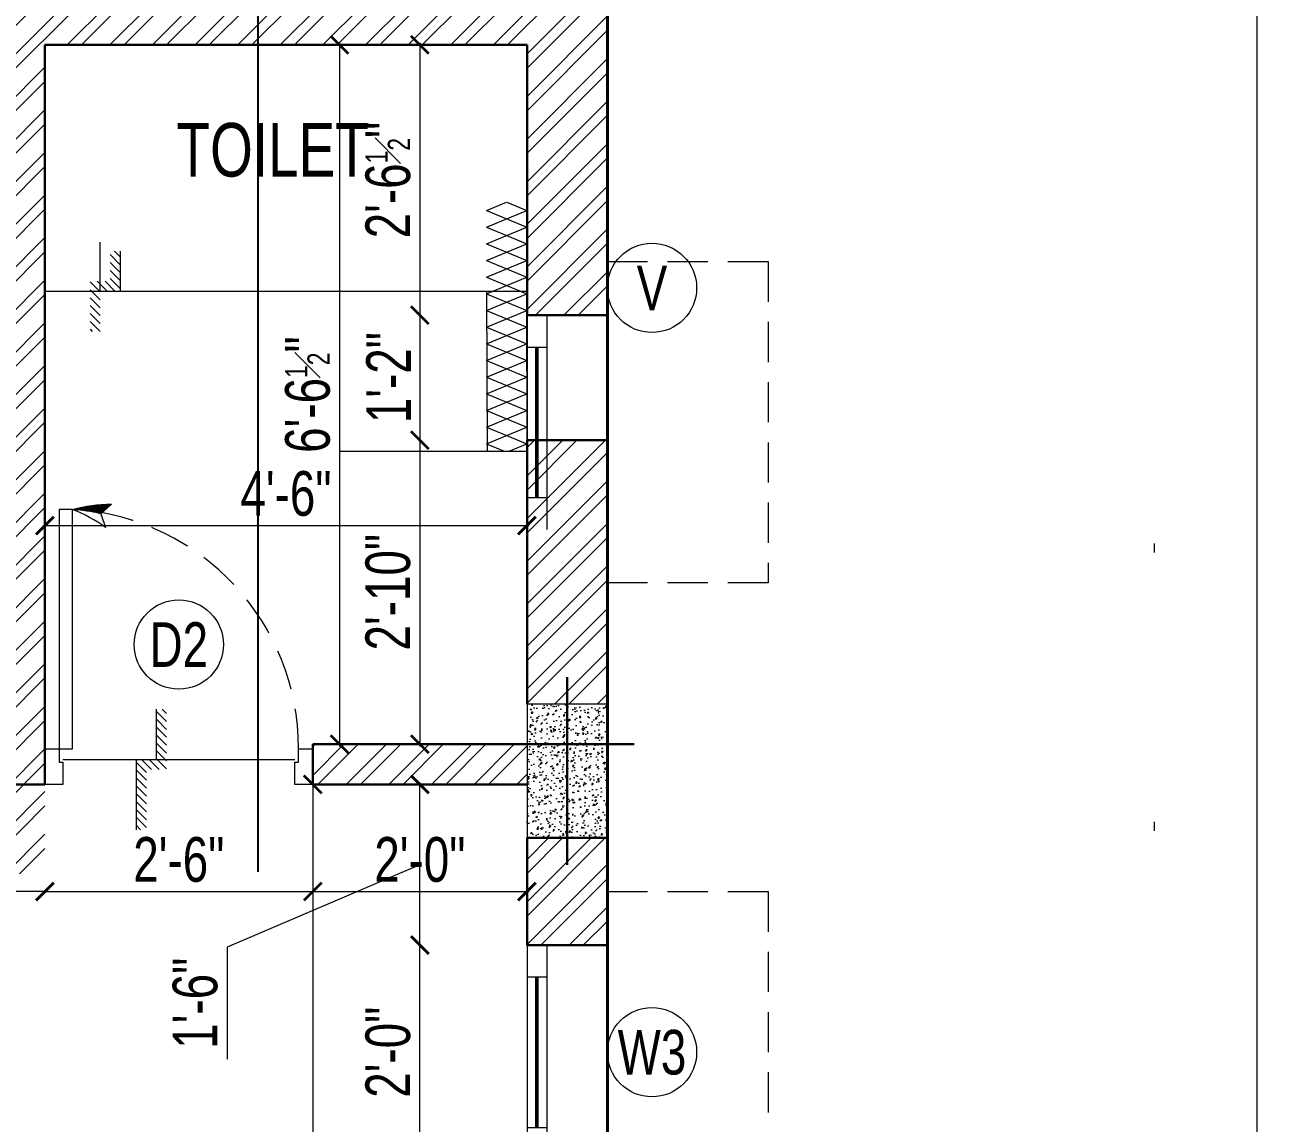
# Model space of a CAD drawing. Header units: inches. Extents: x 3365147 to 3374664, y 1380917 to 1384908.
# Drawn here: x 3365455.9 to 3365595, y 1383170.5 to 1383293.6 of the extents above; entities that cross this region are included whole.
import ezdxf
from ezdxf.enums import TextEntityAlignment as Align

# ---------------------------------------------------------------- set-up
doc = ezdxf.new("R2010")
doc.units = ezdxf.units.IN
doc.header["$LTSCALE"] = 18
doc.header["$MEASUREMENT"] = 0
doc.header["$PDSIZE"] = -1
for name, pattern in [('CONTINOUS', [0]), ('DASHDOT', [1, 0.5, -0.25, 0, -0.25]), ('HIDDEN', [0.375, 0.25, -0.125])]:
    doc.linetypes.add(name, pattern=pattern)
for name, color, linetype, lineweight in [('BOUNDARY-00_BC', 6, 'Continuous', 40), ('COLUMN-00 _BC', 1, 'Continuous', 20), ('COLUMN-00 CENTER LINE_BC', 5, 'Continuous', 30), ('COLUMN-00 HATCH_BC', 4, 'Continuous', 9), ('DETAIL-SECTION-00_BC', 2, 'DASHDOT', 25), ('DIM-03_BC', 1, 'Continuous', 9), ('DIM-04_BC', 3, 'Continuous', 9), ('DOOR-00 DROP LINE_BC', 3, 'Continuous', 13), ('DOOR-00 SHUTTER_BC', 40, 'Continuous', 9), ('DOOR-00_BC', 30, 'Continuous', 18), ('DOORS_THIN-BC', 252, 'Continuous', 5), ('JOINERY TEXT BORDER_BC', 60, 'Continuous', 9), ('JOINERY TEXT_BC', 220, 'Continuous', 15), ('KITCHEN-PLATFORM_BC', 1, 'Continuous', 20), ('LEVEL-DROP HATCH_BC', 4, 'Continuous', 9), ('LEVEL-DROP LINE_BC', 2, 'Continuous', 18), ('PLUMBING-DROP LINE_BC', 9, 'Continuous', 9), ('PLUMBING-LEDGE WALL HATCH_BC', 165, 'Continuous', 5), ('PLUMBING-LEDGE WALL-00_BC', 164, 'Continuous', 20), ('PLUMBING-LEVEL HATCH_BC', 9, 'Continuous', 5), ('PLUMBING-LEVEL LINE-00_BC', 1, 'Continuous', 15), ('SET BACK-DIM_BC', 2, 'Continuous', 9), ('STAIR-DIM_BC', 220, 'Continuous', 9), ('SUNSHADE_BC', 1, 'HIDDEN', 20), ('TEXT-00_ROOM_BC', 232, 'Continuous', 25), ('TEXT-02_ARROW_BC', 4, 'Continuous', 13), ('WALL-00_BC', 7, 'Continuous', 30), ('WALL-9 inch BRICK HATCH_BC', 22, 'Continuous', 0), ('WINDOW-00 SHUTTER_BC', 40, 'Continuous', 9), ('WINDOWS-00_BC', 30, 'Continuous', 18)]:
    doc.layers.add(name, color=color, linetype=linetype, lineweight=lineweight)
doc.styles.add('DIM_BC', font='swisscl.ttf')
doc.styles.add('WD Room text', font='swisscl.ttf')
doc.dimstyles.new('DIM_BC', dxfattribs={"dimtxt": 4, "dimasz": 2, "dimexe": 4.5, "dimexo": 0, "dimgap": 1, "dimtad": 1, "dimdec": 4, "dimzin": 3, "dimdsep": 46, "dimlunit": 4, "dimtxsty": 'DIM_BC', "dimblk": 'ARCHTICK', "dimcen": 0.0625, "dimdle": 0.25, "dimse1": 1, "dimse2": 1, "dimclrd": 7, "dimclre": 4, "dimclrt": 256, "dimadec": 0, "dimazin": 0, "dimtfac": 0.5, "dimtdec": 4, "dimtix": 1, "dimtofl": 0, "dimtmove": 2, "dimatfit": 2, "dimfxl": 0, "dimfrac": 1, "dimtolj": 1, "dimtzin": 1, "dimlwd": -1, "dimarcsym": 0})
pattern_1 = [(45, (-5330.466356968507, 23), (-2.386485386504598, 2.386485386504598), []), (45, (-5328.875366713507, 23), (-2.386485386504598, 2.386485386504598), [])]

# ---------------------------------------------------------------- blocks, each defined once
blk = doc.blocks.new('ARROW_C')
at = {"layer": 'DOORS_THIN-BC'}
h = blk.add_hatch(dxfattribs=at)
h.set_pattern_fill('ANSI31', color=256, scale=1.439999999999995, angle=82.34337836753481, style=0)
h.set_pattern_definition([(127.3433783675347, (-488.6261728187226, 65.37046368602438), (-0.1431026031467135, -0.1091862856435467), [])])
edge = h.paths.add_edge_path()
edge.add_arc((5.804878283427684, -19.94409062200435), 20.77169619034866, 91.08324206293743, 106.2280361201848)
edge.add_arc((-1.466444343494003, -25.91922004105702), 25.9606707646258, 77.92495574760318, 86.7618009874663, ccw=False)
edge.add_line((3.964337424034851, -0.5329435133191823), (5.412189069791565, 0.8238933390265969))
blk.add_lwpolyline([(-9.095e-13, 4.26e-14, -0.0661779865403536), (5.412189069791565, 0.823893339026597), (3.964337424034851, -0.5329435133191823), (4.649810086945194, -2.463927325565364, 0.0635909475538442), (-9.095e-13, 4.26e-14)], format="xyb")
blk.add_arc((-1.46697212334652, -25.92314596823115), 25.96462023794869, 77.92562916814516, 86.76112756691943)
blk = doc.blocks.new('*U87')
for points in [[(2.000894688331753, -6.912160000000001e-10), (0, -6.912160000000001e-10), (0, 3.999999999308784), (1.600715750653761, 3.999999999308784), (3.100715750653761, 3.999999999308784), (3.100715750653764, 30.79856849821318), (1.600715750653764, 30.79856849821318), (1.600715750653761, 3.999999999308784), (1.600715750653761, 2.499999999308784), (2.000894688302649, 2.499999999308784)], [(28.3992842495727, 2.499999999308784), (28.3992842495727, 3.999999999308784), (30.00000000022646, 3.999999999308784), (30.00000000022646, -6.912160000000001e-10), (27.99910531189471, -6.912160000000001e-10), (27.99910531189471, 2.499999999308784)]]:
    blk.add_lwpolyline(points, close=True)
at = {"layer": 'DOOR-00 DROP LINE_BC', "ltscale": 0.01}
blk.add_line((2.000894688331757, 2.799463186296633), (27.99910531189472, 2.799463186296633), dxfattribs=at)
at = {"layer": 'DOOR-00 SHUTTER_BC', "linetype": 'HIDDEN'}
blk.add_arc((1.589360844935737, 4.05915830824055), 26.80998867336605, 359.8735723383919, 85.84165232859309, dxfattribs=at)
at = {"layer": 'DOOR-00 SHUTTER_BC', "lineweight": 13, "ltscale": 0.01, "xscale": 0.8000000000007759, "yscale": 0.8000000000007759, "zscale": 0.8000000000007759, "rotation": 359.0774398910439}
blk.add_blockref('ARROW_C', (3.100715750653764, 30.79856849822045), dxfattribs=at)
blk = doc.blocks.new('*U1275')
for p, q in [((2.328306e-10, 8.879062309206347), (24.00000000023283, 8.879062308507855)), ((1.455192e-10, 2.087628567016508), (24.00000000014552, 2.087628566288913)), ((3.573943928349763, -0.1209376908882405), (3.573943928495281, 2.087628566900093)), ((20.42605607182486, -0.1209376914121094), (20.42605607185397, 2.08762856643443)), ((5.82077e-11, -0.120937690800929), (24.00000000005821, -0.1209376914994209))]:
    blk.add_line(p, q)
at = {"layer": 'SUNSHADE_BC'}
blk.add_lwpolyline([(-5.999999999970896, 8.879062309206347), (-5.999999999970896, 26.87906230994122), (30.00000000043656, 26.87906230993394), (30.00000000043656, 8.879062309206347)], dxfattribs=at)
at = {"layer": 'WINDOW-00 SHUTTER_BC', "const_width": 0.3999999999999111}
blk.add_lwpolyline([(20.42605607185397, 0.9833454375111614), (3.573943928262451, 0.9833454378604074)], dxfattribs=at)
blk = doc.blocks.new('*U281')
for p, q in [((2.328306e-10, 8.879062309206347), (24.0000000002258, 8.879062308507855)), ((1.455192e-10, 2.087628567016508), (24.00000000013849, 2.087628566288913)), ((3.573943928349763, -0.1209376908882405), (3.573943928495281, 2.087628566900093)), ((20.42605607181783, -0.1209376914121094), (20.42605607184694, 2.08762856643443)), ((5.82077e-11, -0.120937690800929), (24.00000000005118, -0.1209376914994209))]:
    blk.add_line(p, q)
at = {"layer": 'SUNSHADE_BC'}
blk.add_lwpolyline([(-5.999999999970896, 8.879062309206347), (-5.999999999970896, 26.87906230994122), (30.00000000042952, 26.87906230993394), (30.00000000042952, 8.879062309206347)], dxfattribs=at)
at = {"layer": 'WINDOW-00 SHUTTER_BC', "const_width": 0.3999999999999111}
blk.add_lwpolyline([(20.42605607184694, 0.9833454375111614), (3.573943928262451, 0.9833454378604074)], dxfattribs=at)
blk = doc.blocks.new('*U477')
at = {"layer": 'COLUMN-00 HATCH_BC'}
h = blk.add_hatch(dxfattribs=at)
h.set_pattern_fill('AR-CONC', color=256, scale=0.25)
h.set_pattern_definition([(49.99999999999999, (-2.582294090840695e-06, 5.996753859275486), (1.793150456501884, -0.1568803374564878), [0.1875, -2.0625]), (355, (-2.582294090840695e-06, 5.996753859275486), (-0.3468783340325, 1.88048033425003), [0.15, -1.65]), (100.45144446, (0.1494266202059092, 5.983680499275486), (1.44627211681778, 1.723599977421574), [0.15935048, -1.75285528]), (46.18420000000002, (-2.582294090840695e-06, 6.496753859275486), (2.668103326678931, -0.4137982019826913), [0.2812499999999999, -3.093749999999999]), (96.63563548999993, (0.2223392802059092, 6.462270591775487), (2.336654864185571, 2.435296501936376), [0.239025855, -2.629284399999999]), (351.1841639899999, (-2.582294090840695e-06, 6.496753859275486), (2.336654862636933, 2.435296500674975), [0.225, -2.4750000025]), (21, (0.2499974177059092, 6.371753859275486), (1.492267630296154, -1.006547226663347), [0.1875, -2.0625]), (326.0000000000001, (0.2499974177059092, 6.371753859275486), (0.6082883298039543, 1.812875112617133), [0.15, -1.65]), (71.45144474, (0.3743530527059091, 6.287874924275486), (2.100555941824928, 0.8063278820158846), [0.159350475, -1.75285528]), (37.50000000000001, (-2.582294090840695e-06, 5.996753859275486), (0.03039963829322667, 0.8322346345782787), [0, -1.63, 0, -1.675, 0, -1.65625]), (7.499999999999999, (-2.582294090840695e-06, 5.996753859275486), (0.6576738436053715, 0.9860292797059006), [0, -0.955, 0, -1.5925, 0, -0.63125]), (327.5, (-0.5575025822940909, 5.996753859275486), (1.334556090431023, -0.0563871793359495), [0, -0.625, 0, -1.95, 0, -2.5875]), (317.5, (-0.8075025822940909, 5.996753859275486), (1.457965423355966, 0.2502624558307941), [0, -0.8125, 0, -1.295, 0, -1.8375])])
h.paths.add_polyline_path([(-4.500002582668346, -4.50162307042774), (4.499997417331654, -4.501623070467758), (4.500000000374255, 10.49837692970323), (-4.499999999625745, 10.49837692974324)])
blk.add_lwpolyline([(-4.500002582668346, -4.50162307042774), (4.499997417331654, -4.501623070467758), (4.500000000374255, 10.49837692970323), (-4.499999999625745, 10.49837692974324)], close=True)
at = {"layer": 'COLUMN-00 CENTER LINE_BC'}
for p, q in [((-2.582668346176685e-06, -7.501623070409551), (3.742553359895269e-10, 13.49837692976143)), ((-7.5, -1.818989403545856e-11), (7.5, -5.820766091346741e-11))]:
    blk.add_line(p, q, dxfattribs=at)
blk = doc.blocks.new('ARCHTICK')
at = {"color": 0, "const_width": 0.15}
blk.add_lwpolyline([(-0.5, -0.5), (0.5, 0.5)], dxfattribs=at)
blk = doc.blocks.new('*D1940')
at = {"layer": 'Defpoints', "color": 0, "transparency": 16777216}
for p in [(3365500.101914095, 1383190.469473197), (3365512.101916644, 1383190.469473197), (3365512.101916643, 1383166.469473197)]:
    blk.add_point(p, dxfattribs=at)
at = {"layer": 'DIM-04_BC', "color": 7, "linetype": 'Continuous', "transparency": 16777216}
blk.add_line((3365500.101914095, 1383166.219473197), (3365500.101914095, 1383190.719473197), dxfattribs=at)
at = {"layer": 'DIM-04_BC', "color": 7, "transparency": 16777216, "xscale": 2, "yscale": 2, "zscale": 2}
for p, rotation in [((3365500.101914095, 1383190.469473197), 90), ((3365500.101914095, 1383166.469473197), 270)]:
    blk.add_blockref('ARCHTICK', p, dxfattribs=dict(at, rotation=rotation))
at = {"layer": 'DIM-04_BC', "transparency": 16777216, "insert": (3365496.541298105, 1383178.469473196), "char_height": 5, "attachment_point": 5, "rotation": 90, "style": 'DIM_BC'}
blk.add_mtext('\\A1;2\'-0"', dxfattribs=at)
blk = doc.blocks.new('_ArchTick')
at = {"color": 0, "linetype": 'ByBlock', "const_width": 0.15}
blk.add_lwpolyline([(-0.5, -0.5), (0.5, 0.5)], dxfattribs=at)
blk = doc.blocks.new('*D1960')
at = {"layer": 'Defpoints', "color": 0, "transparency": 16777216}
for p in [(3365500.101914102, 1383208.469473194), (3365512.10191664, 1383208.469473194), (3365512.222854335, 1383190.469473197)]:
    blk.add_point(p, dxfattribs=at)
at = {"layer": 'DIM-04_BC', "color": 7, "linetype": 'Continuous', "transparency": 16777216}
for p, q in [((3365500.101914102, 1383190.219473197), (3365500.101914102, 1383208.719473194)), ((3365500.101914102, 1383199.469473196), (3365478.504837429, 1383190.232722133)), ((3365478.504837429, 1383190.232722133), (3365478.504837429, 1383177.682263417))]:
    blk.add_line(p, q, dxfattribs=at)
at = {"layer": 'DIM-04_BC', "color": 7, "transparency": 16777216, "xscale": 2, "yscale": 2, "zscale": 2}
for p, rotation in [((3365500.101914102, 1383208.469473194), 90), ((3365500.101914102, 1383190.469473197), 270)]:
    blk.add_blockref('ARCHTICK', p, dxfattribs=dict(at, rotation=rotation))
at = {"layer": 'DIM-04_BC', "transparency": 16777216, "insert": (3365474.944221439, 1383183.957492774), "char_height": 5, "attachment_point": 5, "rotation": 90, "style": 'DIM_BC'}
blk.add_mtext('\\A1;1\'-6"', dxfattribs=at)
blk = doc.blocks.new('*D1961')
at = {"layer": 'Defpoints', "color": 0, "transparency": 16777216}
for p in [(3365425.664737525, 1383208.467850126), (3365458.101916642, 1383208.46973463), (3365425.664737525, 1383196.468798861)]:
    blk.add_point(p, dxfattribs=at)
at = {"layer": 'DIM-04_BC', "color": 7, "linetype": 'Continuous', "transparency": 16777216}
blk.add_line((3365458.351916642, 1383196.468798861), (3365425.414737525, 1383196.468798861), dxfattribs=at)
at = {"layer": 'DIM-04_BC', "color": 7, "transparency": 16777216, "xscale": 2, "yscale": 2, "zscale": 2, "rotation": 180}
blk.add_blockref('ARCHTICK', (3365425.664737525, 1383196.468798861), dxfattribs=at)
at = {"layer": 'DIM-04_BC', "color": 7, "transparency": 16777216, "xscale": 2, "yscale": 2, "zscale": 2}
blk.add_blockref('ARCHTICK', (3365458.101916642, 1383196.468798861), dxfattribs=at)
at = {"layer": 'DIM-04_BC', "transparency": 16777216, "insert": (3365441.883327084, 1383200.029414851), "char_height": 5, "attachment_point": 5, "style": 'DIM_BC'}
blk.add_mtext('\\A1;2\'-8{\\H0.5x;\\S1#2;}"', dxfattribs=at)
blk = doc.blocks.new('*D1962')
at = {"layer": 'Defpoints', "color": 0, "transparency": 16777216}
for p in [(3365458.101916642, 1383208.469473194), (3365488.101916642, 1383208.469473194), (3365488.101916642, 1383196.468798861)]:
    blk.add_point(p, dxfattribs=at)
at = {"layer": 'DIM-04_BC', "color": 7, "linetype": 'Continuous', "transparency": 16777216}
blk.add_line((3365457.851916642, 1383196.468798861), (3365488.351916642, 1383196.468798861), dxfattribs=at)
at = {"layer": 'DIM-04_BC', "color": 7, "transparency": 16777216, "xscale": 2, "yscale": 2, "zscale": 2, "rotation": 180}
blk.add_blockref('ARCHTICK', (3365458.101916642, 1383196.468798861), dxfattribs=at)
at = {"layer": 'DIM-04_BC', "color": 7, "transparency": 16777216, "xscale": 2, "yscale": 2, "zscale": 2}
blk.add_blockref('ARCHTICK', (3365488.101916642, 1383196.468798861), dxfattribs=at)
at = {"layer": 'DIM-04_BC', "transparency": 16777216, "insert": (3365473.101916642, 1383200.029414851), "char_height": 5, "attachment_point": 5, "style": 'DIM_BC'}
blk.add_mtext('\\A1;2\'-6"', dxfattribs=at)
blk = doc.blocks.new('*D1908')
at = {"layer": 'Defpoints', "color": 0, "transparency": 16777216}
for p in [(3365453.601916644, 1383255.36968154), (3365447.601916681, 1383023.132185013), (3365466.926069369, 1383023.132185013)]:
    blk.add_point(p, dxfattribs=at)
at = {"layer": 'STAIR-DIM_BC', "color": 7, "linetype": 'Continuous', "transparency": 16777216}
blk.add_line((3365447.601916681, 1383255.61968154), (3365447.601916681, 1383022.882185013), dxfattribs=at)
at = {"layer": 'STAIR-DIM_BC', "color": 7, "transparency": 16777216, "xscale": 2, "yscale": 2, "zscale": 2}
for p, rotation in [((3365447.601916681, 1383255.36968154), 90), ((3365447.601916681, 1383023.132185013), 270)]:
    blk.add_blockref('ARCHTICK', p, dxfattribs=dict(at, rotation=rotation))
at = {"layer": 'STAIR-DIM_BC', "transparency": 16777216, "insert": (3365444.044577231, 1383139.250933275), "char_height": 5, "attachment_point": 5, "rotation": 90, "style": 'DIM_BC'}
blk.add_mtext('\\A1;19\'-4"', dxfattribs=at)
blk = doc.blocks.new('*D1967')
at = {"layer": 'Defpoints', "color": 0, "transparency": 16777216}
for p in [(3365512.101916644, 1383291.30588861), (3365500.101914095, 1383261.036120075), (3365512.101916642, 1383261.036120075)]:
    blk.add_point(p, dxfattribs=at)
at = {"layer": 'DIM-04_BC', "color": 7, "linetype": 'Continuous', "transparency": 16777216}
blk.add_line((3365500.101914095, 1383291.55588861), (3365500.101914095, 1383260.786120075), dxfattribs=at)
at = {"layer": 'DIM-04_BC', "color": 7, "transparency": 16777216, "xscale": 2, "yscale": 2, "zscale": 2}
for p, rotation in [((3365500.101914095, 1383291.30588861), 90), ((3365500.101914095, 1383261.036120075), 270)]:
    blk.add_blockref('ARCHTICK', p, dxfattribs=dict(at, rotation=rotation))
at = {"layer": 'DIM-04_BC', "transparency": 16777216, "insert": (3365496.541298105, 1383276.171004342), "char_height": 5, "attachment_point": 5, "rotation": 90, "style": 'DIM_BC'}
blk.add_mtext('\\A1;2\'-6{\\H0.5x;\\S1#2;}"', dxfattribs=at)
blk = doc.blocks.new('*D1986')
at = {"layer": 'Defpoints', "color": 0, "transparency": 16777216}
for p in [(3365521.101916644, 1383261.036120074), (3365500.101914102, 1383247.036120074), (3365521.101916643, 1383247.036120074)]:
    blk.add_point(p, dxfattribs=at)
at = {"layer": 'DIM-04_BC', "color": 7, "linetype": 'Continuous', "transparency": 16777216}
blk.add_line((3365500.101914102, 1383261.286120074), (3365500.101914102, 1383246.786120074), dxfattribs=at)
at = {"layer": 'DIM-04_BC', "color": 7, "transparency": 16777216, "xscale": 2, "yscale": 2, "zscale": 2}
for p, rotation in [((3365500.101914102, 1383261.036120074), 90), ((3365500.101914102, 1383247.036120074), 270)]:
    blk.add_blockref('ARCHTICK', p, dxfattribs=dict(at, rotation=rotation))
at = {"layer": 'DIM-04_BC', "transparency": 16777216, "insert": (3365496.592084482, 1383254.036120073), "char_height": 5, "attachment_point": 5, "rotation": 90, "style": 'DIM_BC'}
blk.add_mtext('\\A1;1\'-2"', dxfattribs=at)
blk = doc.blocks.new('*D1987')
at = {"layer": 'Defpoints', "color": 0, "transparency": 16777216}
for p in [(3365512.101916642, 1383247.036120075), (3365500.10191411, 1383212.969473194), (3365512.101916644, 1383212.969473194)]:
    blk.add_point(p, dxfattribs=at)
at = {"layer": 'DIM-04_BC', "color": 7, "linetype": 'Continuous', "transparency": 16777216}
blk.add_line((3365500.10191411, 1383247.286120075), (3365500.10191411, 1383212.719473194), dxfattribs=at)
at = {"layer": 'DIM-04_BC', "color": 7, "transparency": 16777216, "xscale": 2, "yscale": 2, "zscale": 2}
for p, rotation in [((3365500.10191411, 1383247.036120075), 90), ((3365500.10191411, 1383212.969473194), 270)]:
    blk.add_blockref('ARCHTICK', p, dxfattribs=dict(at, rotation=rotation))
at = {"layer": 'DIM-04_BC', "transparency": 16777216, "insert": (3365496.54129812, 1383230.002796633), "char_height": 5, "attachment_point": 5, "rotation": 90, "style": 'DIM_BC'}
blk.add_mtext('\\A1;2\'-10"', dxfattribs=at)
blk = doc.blocks.new('*D1988')
at = {"layer": 'Defpoints', "color": 0, "transparency": 16777216}
for p in [(3365512.101916641, 1383237.467543957), (3365458.101916642, 1383229.506016925), (3365512.101916641, 1383225.868757443)]:
    blk.add_point(p, dxfattribs=at)
at = {"layer": 'DIM-03_BC', "color": 7, "linetype": 'Continuous', "transparency": 16777216}
blk.add_line((3365457.851916642, 1383237.467543957), (3365512.351916641, 1383237.467543957), dxfattribs=at)
at = {"layer": 'DIM-03_BC', "color": 7, "transparency": 16777216, "xscale": 2, "yscale": 2, "zscale": 2, "rotation": 180}
blk.add_blockref('ARCHTICK', (3365458.101916642, 1383237.467543957), dxfattribs=at)
at = {"layer": 'DIM-03_BC', "color": 7, "transparency": 16777216, "xscale": 2, "yscale": 2, "zscale": 2}
blk.add_blockref('ARCHTICK', (3365512.101916641, 1383237.467543957), dxfattribs=at)
at = {"layer": 'DIM-03_BC', "transparency": 16777216, "insert": (3365485.101916641, 1383241.028159947), "char_height": 5, "attachment_point": 5, "style": 'DIM_BC'}
blk.add_mtext('\\A1;4\'-6"', dxfattribs=at)
blk = doc.blocks.new('*D1989')
at = {"layer": 'Defpoints', "color": 0, "transparency": 16777216}
for p in [(3365512.101916644, 1383291.30588861), (3365491.101916668, 1383212.969473194), (3365512.101916644, 1383212.969473194)]:
    blk.add_point(p, dxfattribs=at)
at = {"layer": 'DIM-03_BC', "color": 7, "linetype": 'Continuous', "transparency": 16777216}
blk.add_line((3365491.101916668, 1383291.55588861), (3365491.101916668, 1383212.719473194), dxfattribs=at)
at = {"layer": 'DIM-03_BC', "color": 7, "transparency": 16777216, "xscale": 2, "yscale": 2, "zscale": 2}
for p, rotation in [((3365491.101916668, 1383291.30588861), 90), ((3365491.101916668, 1383212.969473194), 270)]:
    blk.add_blockref('ARCHTICK', p, dxfattribs=dict(at, rotation=rotation))
at = {"layer": 'DIM-03_BC', "transparency": 16777216, "insert": (3365487.541300678, 1383252.137680901), "char_height": 5, "attachment_point": 5, "rotation": 90, "style": 'DIM_BC'}
blk.add_mtext('\\A1;6\'-6{\\H0.5x;\\S1#2;}"', dxfattribs=at)
blk = doc.blocks.new('*D1990')
at = {"layer": 'Defpoints', "color": 0, "transparency": 16777216}
for p in [(3365512.10191343, 1383208.469473194), (3365488.101914087, 1383034.305888609), (3365512.101916638, 1383034.305888609)]:
    blk.add_point(p, dxfattribs=at)
at = {"layer": 'DIM-03_BC', "color": 7, "linetype": 'Continuous', "transparency": 16777216}
blk.add_line((3365488.101914087, 1383208.719473194), (3365488.101914087, 1383034.055888609), dxfattribs=at)
at = {"layer": 'DIM-03_BC', "color": 7, "transparency": 16777216, "xscale": 2, "yscale": 2, "zscale": 2}
for p, rotation in [((3365488.101914087, 1383208.469473194), 90), ((3365488.101914087, 1383034.305888609), 270)]:
    blk.add_blockref('ARCHTICK', p, dxfattribs=dict(at, rotation=rotation))
at = {"layer": 'DIM-03_BC', "transparency": 16777216, "insert": (3365484.541298097, 1383121.3876809), "char_height": 5, "attachment_point": 5, "rotation": 90, "style": 'DIM_BC'}
blk.add_mtext('\\A1;14\'-6"', dxfattribs=at)
blk = doc.blocks.new('*U836')
at = {"layer": 'JOINERY TEXT BORDER_BC'}
blk.add_circle((0, 0), 5, dxfattribs=at)
at = {"style": 'WD Room text'}
blk.add_attdef('JOINERY_TEXT', text='', height=6, dxfattribs=at).set_placement((0, 0), align=Align.MIDDLE_CENTER)
blk = doc.blocks.new('*D2032')
at = {"layer": 'Defpoints', "color": 0, "transparency": 16777216}
for p in [(3365488.101916642, 1383208.469473194), (3365512.101916638, 1383208.469473193), (3365512.101916638, 1383196.468798861)]:
    blk.add_point(p, dxfattribs=at)
at = {"layer": 'DIM-04_BC', "color": 7, "linetype": 'Continuous', "transparency": 16777216}
blk.add_line((3365487.851916642, 1383196.468798861), (3365512.351916638, 1383196.468798861), dxfattribs=at)
at = {"layer": 'DIM-04_BC', "color": 7, "transparency": 16777216, "xscale": 2, "yscale": 2, "zscale": 2, "rotation": 180}
blk.add_blockref('ARCHTICK', (3365488.101916642, 1383196.468798861), dxfattribs=at)
at = {"layer": 'DIM-04_BC', "color": 7, "transparency": 16777216, "xscale": 2, "yscale": 2, "zscale": 2}
blk.add_blockref('ARCHTICK', (3365512.101916638, 1383196.468798861), dxfattribs=at)
at = {"layer": 'DIM-04_BC', "transparency": 16777216, "insert": (3365500.10191664, 1383200.029414851), "char_height": 5, "attachment_point": 5, "style": 'DIM_BC'}
blk.add_mtext('\\A1;2\'-0"', dxfattribs=at)
blk = doc.blocks.new('*U838')
at = {"layer": 'JOINERY TEXT BORDER_BC'}
blk.add_circle((0, 0), 5, dxfattribs=at)
at = {"style": 'WD Room text'}
blk.add_attdef('JOINERY_TEXT', text='', height=6, dxfattribs=at).set_placement((0, 0), align=Align.MIDDLE_CENTER)
blk = doc.blocks.new('*D2029')
at = {"layer": 'Defpoints', "color": 0, "ltscale": 0.5, "transparency": 16777216}
for p in [(3365508.170587659, 1383705.871897449), (3365593.901766822, 1383705.871897449), (3365521.101919242, 1383025.305888607)]:
    blk.add_point(p, dxfattribs=at)
at = {"layer": 'SET BACK-DIM_BC', "color": 7, "ltscale": 0.5, "transparency": 16777216}
blk.add_line((3365593.901766822, 1383025.055888607), (3365593.901766822, 1383706.121897449), dxfattribs=at)
at = {"layer": 'SET BACK-DIM_BC', "color": 7, "ltscale": 0.5, "transparency": 16777216, "xscale": 2, "yscale": 2, "zscale": 2}
for p, rotation in [((3365593.901766822, 1383705.871897449), 90), ((3365593.901766822, 1383025.305888607), 270)]:
    blk.add_blockref('ARCHTICK', p, dxfattribs=dict(at, rotation=rotation))
at = {"layer": 'SET BACK-DIM_BC', "ltscale": 0.5, "transparency": 16777216, "insert": (3365590.341150832, 1383365.588893027), "char_height": 5, "attachment_point": 5, "rotation": 90, "style": 'DIM_BC'}
blk.add_mtext('\\A1;56\'-8{\\H0.5x;\\S1#2;}"', dxfattribs=at)
blk = doc.blocks.new('*U1335')
at = {"transparency": 33554687}
blk.add_line((0, 0), (44.39532952226315, 0), dxfattribs=at)
at = {"linetype": 'CONTINOUS', "transparency": 33554687, "style": 'DIM_BC'}
for tag, rotation, p in [('2', 269.9999999999988, (44.39532952226315, -0.2869649384067169)), ('1', 269.9999999999997, (-1.804112415015879e-16, -0.317633352561371))]:
    blk.add_attdef(tag, text='', height=0.2, rotation=rotation, dxfattribs=at).set_placement(p, align=Align.MIDDLE_CENTER)

msp = doc.modelspace()

# ---------------------------------------------------------------- hatches: boundary and pattern name
at = {"layer": 'LEVEL-DROP HATCH_BC', "transparency": 33554687}
h = msp.add_hatch(dxfattribs=at)
h.set_pattern_fill('ANSI31', color=256, scale=5, angle=89.99999999999999)
h.set_pattern_definition([(135, (3609245.424678276, 1481005.327643911), (-0.4419417382415923, -0.4419417382415921), [])])
h.paths.add_polyline_path([(3365471.723736128, 1383210.143936381), (3365469.473736128, 1383210.143936381), (3365469.473736128, 1383203.393936381), (3365468.348736128, 1383203.393936381), (3365468.348736128, 1383211.268936381), (3365470.598736128, 1383211.268936381), (3365470.598736128, 1383216.893936381), (3365471.723736128, 1383216.893936381)])
at = {"layer": 'PLUMBING-LEDGE WALL HATCH_BC'}
h = msp.add_hatch(dxfattribs=at)
h.set_pattern_fill('DIAMONDS', color=256, scale=13.8, angle=90, pattern_type=2)
h.set_pattern_definition([(157.380135052, (3365509.824716268, 1383273.702168877), (-0.6634615384604151, -1.59230769230816), []), (202.619864984, (3365509.824716268, 1383273.702168877), (0.6634615394608915, -1.592307691891295), [])])
h.paths.add_polyline_path([(3365507.574716268, 1383245.784714442), (3365512.074716267, 1383245.784714442), (3365512.074716268, 1383273.702168877), (3365507.574716268, 1383273.702168877)])
at = {"layer": 'PLUMBING-LEVEL HATCH_BC', "transparency": 33554687}
h = msp.add_hatch(dxfattribs=at)
h.set_pattern_fill('ANSI31', color=256, scale=5, angle=-90.00000000000001)
h.set_pattern_definition([(314.9999999999999, (3121689.452696804, 1285469.643461348), (0.4419417382415923, 0.4419417382415921), [])])
h.paths.add_polyline_path([(3365466.528638952, 1383268.202168877), (3365465.403638952, 1383268.202168877), (3365465.403638952, 1383264.827168877), (3365463.153638952, 1383264.827168877), (3365463.153638952, 1383259.202168877), (3365464.278638952, 1383259.202168877), (3365464.278638952, 1383263.702168877), (3365466.528638952, 1383263.702168877)])
at = {"layer": 'WALL-9 inch BRICK HATCH_BC', "transparency": 33554687}
h = msp.add_hatch(dxfattribs=at)
h.set_pattern_fill('ANSI32', color=256, scale=9)
h.set_pattern_definition([(45, (-5330.466356968507, 13), (-2.386485386504598, 2.386485386504598), []), (45, (-5328.875366713507, 13), (-2.386485386504598, 2.386485386504598), [])])
h.paths.add_polyline_path([(3365458.101916643, 1383388.869681539), (3365453.601916642, 1383388.869681539), (3365389.667581636, 1383388.870111268), (3365389.667581636, 1383384.370111268), (3365453.601916642, 1383384.369681539), (3365453.601916642, 1383202.969473193), (3365425.664737525, 1383202.967850126), (3365425.664737525, 1383198.467850126), (3365453.601916642, 1383198.469473193), (3365458.101916642, 1383198.469473193), (3365458.101916642, 1383291.305888609), (3365512.101916642, 1383291.305888609), (3365512.101916641, 1383261.036120075), (3365521.101916642, 1383261.036120075), (3365521.07977128, 1383316.998795183), (3365512.079771281, 1383316.998795183), (3365512.101916642, 1383295.80588861), (3365458.101916642, 1383295.80588861)])
h = msp.add_hatch(dxfattribs=at)
h.set_pattern_fill('ANSI32', color=256, scale=9)
h.set_pattern_definition(pattern_1)
h.paths.add_polyline_path([(3365521.101916642, 1383247.036120074), (3365512.101916641, 1383247.036120074), (3365512.101916641, 1383217.469473197), (3365521.101916642, 1383217.469473196)])
h = msp.add_hatch(dxfattribs=at)
h.set_pattern_fill('ANSI32', color=256, scale=9)
h.set_pattern_definition(pattern_1)
h.paths.add_polyline_path([(3365512.101914978, 1383212.969473193), (3365488.101916641, 1383212.969473195), (3365488.101916642, 1383208.469473194), (3365512.101913428, 1383208.469473193)])
h = msp.add_hatch(dxfattribs=at)
h.set_pattern_fill('ANSI32', color=256, scale=9)
h.set_pattern_definition(pattern_1)
h.paths.add_polyline_path([(3365521.101916642, 1383202.469473196), (3365512.101912395, 1383202.469473196), (3365512.101912395, 1383190.469473197), (3365521.101916642, 1383190.469473197)])

# ---------------------------------------------------------------- linework, layer by layer
at = {"layer": 'BOUNDARY-00_BC', "transparency": 33554687}
msp.add_lwpolyline([(3365521.101916638, 1383710.371897448), (3365230.101916639, 1383710.371897448), (3365230.101916639, 1382820.814053129), (3365521.101916638, 1382820.814053129)], close=True, dxfattribs=at)
at = {"layer": 'KITCHEN-PLATFORM_BC', "transparency": 33554687}
for q in [(3365512.101916642, 1383245.784714443), (3365491.101916642, 1383217.469473195)]:
    msp.add_line((3365491.101916642, 1383245.784714443), q, dxfattribs=at)
at = {"layer": 'LEVEL-DROP LINE_BC', "transparency": 33554687}
msp.add_lwpolyline([(3365468.348736128, 1383203.393936381), (3365468.348736128, 1383211.268936381), (3365470.598736128, 1383211.268936381), (3365470.598736128, 1383216.893936381)], dxfattribs=at)
at = {"layer": 'PLUMBING-DROP LINE_BC', "transparency": 33554687}
msp.add_line((3365512.074716268, 1383263.702168877), (3365458.044696582, 1383263.702168877), dxfattribs=at)
at = {"layer": 'PLUMBING-LEDGE WALL-00_BC'}
msp.add_lwpolyline([(3365507.574716268, 1383263.702168878), (3365507.631933513, 1383245.784714443), (3365512.131933513, 1383245.784714443), (3365512.074716268, 1383263.702168878)], close=True, dxfattribs=at)
at = {"layer": 'PLUMBING-LEVEL LINE-00_BC', "transparency": 33554687}
msp.add_lwpolyline([(3365466.528638952, 1383268.202168877), (3365466.528638952, 1383263.702168877), (3365464.278638952, 1383263.702168877), (3365464.278638952, 1383269.202168877)], dxfattribs=at)
at = {"layer": 'TEXT-02_ARROW_BC'}
for p, q in [((3365582.388273415, 1383234.440982293), (3365582.388273415, 1383235.440982293)), ((3365582.388273415, 1383203.273336273), (3365582.388273415, 1383204.273336273))]:
    msp.add_line(p, q, dxfattribs=at)
at = {"layer": 'WALL-00_BC'}
for p, q in [((3365521.079771281, 1383326.998795183), (3365521.101916642, 1383261.036120075)), ((3365458.101916642, 1383291.305888609), (3365512.101916642, 1383291.305888609)), ((3365458.101916642, 1383291.305888609), (3365458.101916642, 1383208.46973463)), ((3365512.101916642, 1383291.305888609), (3365512.101916641, 1383261.036120075)), ((3365512.101916641, 1383261.036120075), (3365521.101916641, 1383261.036120075)), ((3365512.101916641, 1383247.036120074), (3365512.101916641, 1383217.469473197)), ((3365512.101916641, 1383247.036120074), (3365521.101916641, 1383247.036120074)), ((3365521.101916642, 1383247.036120074), (3365521.101916642, 1383217.469473196)), ((3365488.101916642, 1383212.969473195), (3365512.101916642, 1383212.969473193)), ((3365488.101916642, 1383212.969473195), (3365488.101916642, 1383208.469473194)), ((3365512.101916638, 1383212.969473197), (3365512.101916638, 1383212.969473197)), ((3365458.101916642, 1383208.46973463), (3365425.664737525, 1383208.467850126)), ((3365488.101916642, 1383208.469473194), (3365512.101916638, 1383208.469473193))]:
    msp.add_line(p, q, dxfattribs=at)
msp.add_lwpolyline([(3365521.101916642, 1383190.469473197), (3365512.101912395, 1383190.469473197), (3365512.101912395, 1383202.469473196), (3365521.101916642, 1383202.469473196)], close=True, dxfattribs=at)

# ---------------------------------------------------------------- block references
at = {"layer": 'COLUMN-00 _BC', "transparency": 33554687, "rotation": 180}
msp.add_blockref('*U477', (3365516.601912396, 1383212.967850126), dxfattribs=at)
at = {"layer": 'DETAIL-SECTION-00_BC', "transparency": 33554687, "xscale": 22.14566929133859, "yscale": 22.14566929133859, "zscale": 22.14566929133859, "rotation": 90}
msp.add_blockref('*U1335', (3365481.978036779, 1382799.943950406), dxfattribs=at)
at = {"layer": 'DOOR-00_BC'}
msp.add_blockref('*U87', (3365458.101916642, 1383208.469473194), dxfattribs=at)
at = {"layer": 'JOINERY TEXT_BC'}
ref = msp.add_blockref('*U838', (3365526.101916641, 1383264.088745654), dxfattribs=at)
ref.add_attrib('JOINERY_TEXT', 'V', dxfattribs={"layer": '0', "height": 5, "style": 'WD Room text'}).set_placement((3365526.101916641, 1383264.088745654), align=Align.MIDDLE_CENTER)
ref = msp.add_blockref('*U836', (3365473.096712315, 1383224.133139702), dxfattribs=at)
ref.add_attrib('JOINERY_TEXT', 'D2', dxfattribs={"layer": '0', "height": 5, "style": 'WD Room text'}).set_placement((3365473.096712315, 1383224.133139702), align=Align.MIDDLE_CENTER)
ref = msp.add_blockref('*U838', (3365526.101916642, 1383178.469473197), dxfattribs=at)
ref.add_attrib('JOINERY_TEXT', 'W3', dxfattribs={"layer": '0', "height": 5, "style": 'WD Room text'}).set_placement((3365526.101916642, 1383178.469473197), align=Align.MIDDLE_CENTER)
at = {"layer": 'WINDOWS-00_BC'}
for name, p, rotation in [('*U1275', (3365512.222854333, 1383261.036120074), 270), ('*U281', (3365512.222854333, 1383190.469473197), 269.9999999999999)]:
    msp.add_blockref(name, p, dxfattribs=dict(at, rotation=rotation))

# ---------------------------------------------------------------- texts
at = {"layer": 'TEXT-00_ROOM_BC', "insert": (3365482.790853478, 1383274.520550414), "char_height": 6, "attachment_point": 4, "style": 'WD Room text'}
msp.add_mtext('\\pi-9.94561;TOILET \\P\\pi-0.94168; ', dxfattribs=at)

# ---------------------------------------------------------------- dimensions: what is measured, and where the dimension line sits
at = {"layer": 'DIM-03_BC', "transparency": 33554687}
for base, p1, p2, picture, middle in [((3365491.101916668, 1383212.969473194), (3365512.101916642, 1383291.305888609), (3365512.101916642, 1383212.969473193), '*D1989', (3365487.541300678, 1383252.137680901)), ((3365488.101914087, 1383034.305888609), (3365512.101913428, 1383208.469473193), (3365512.101916636, 1383034.305888609), '*D1990', (3365484.541298097, 1383121.3876809))]:
    dim = msp.add_linear_dim(base=base, p1=p1, p2=p2, angle=90, dimstyle='DIM_BC', override={"dimtxt": 5, "dimdec": 1, "dimpost": '\\X', "dimfxl": 0.1, "dimfxlon": 1, "dimarcsym": 1}, dxfattribs=at)
    dim.commit()
    dim.dimension.update_dxf_attribs({"geometry": picture, "text_midpoint": middle})
dim = msp.add_linear_dim(base=(3365512.101916641, 1383237.467543957), p1=(3365458.101916642, 1383229.506016925), p2=(3365512.101916641, 1383225.868757443), dimstyle='DIM_BC', override={"dimtxt": 5, "dimdec": 1, "dimpost": '\\X', "dimfxl": 0.1, "dimfxlon": 1, "dimarcsym": 1}, dxfattribs=at)
dim.commit()
dim.dimension.update_dxf_attribs({"geometry": '*D1988', "text_midpoint": (3365485.101916641, 1383241.028159947)})
at = {"layer": 'DIM-04_BC'}
for base, p1, p2, picture, middle in [((3365500.101914095, 1383261.036120075), (3365512.101916642, 1383291.305888609), (3365512.101916641, 1383261.036120075), '*D1967', (3365496.541298105, 1383276.171004342)), ((3365500.101914102, 1383247.036120074), (3365521.101916642, 1383261.036120074), (3365521.101916641, 1383247.036120074), '*D1986', (3365496.592084482, 1383254.036120073)), ((3365500.10191411, 1383212.969473194), (3365512.101916641, 1383247.036120074), (3365512.101916642, 1383212.969473193), '*D1987', (3365496.54129812, 1383230.002796633)), ((3365500.101914095, 1383190.469473197), (3365512.101916641, 1383166.469473197), (3365512.101916642, 1383190.469473197), '*D1940', (3365496.541298105, 1383178.469473196))]:
    dim = msp.add_linear_dim(base=base, p1=p1, p2=p2, angle=90, dimstyle='DIM_BC', override={"dimtxt": 5, "dimdec": 1, "dimpost": '\\X', "dimfxl": 0.1, "dimfxlon": 1, "dimarcsym": 1}, dxfattribs=at)
    dim.commit()
    dim.dimension.update_dxf_attribs({"geometry": picture, "text_midpoint": middle})
dim = msp.add_linear_dim(base=(3365500.101914102, 1383208.469473194), p1=(3365512.222854333, 1383190.469473197), p2=(3365512.101916638, 1383208.469473193), angle=90, dimstyle='DIM_BC', override={"dimtxt": 5, "dimdec": 1, "dimpost": '\\X', "dimtmove": 1, "dimfxl": 0.1, "dimfxlon": 1, "dimarcsym": 1}, dxfattribs=at)
dim.commit()
dim.dimension.update_dxf_attribs({"geometry": '*D1960', "text_midpoint": (3365478.504837428, 1383189.232722132), "dimtype": 160})
for base, p1, p2, picture, middle in [((3365425.664737525, 1383196.468798861), (3365458.101916642, 1383208.46973463), (3365425.664737525, 1383208.467850126), '*D1961', (3365441.883327084, 1383200.029414851)), ((3365488.101916642, 1383196.468798861), (3365458.101916642, 1383208.469473194), (3365488.101916642, 1383208.469473194), '*D1962', (3365473.101916642, 1383200.029414851)), ((3365512.101916638, 1383196.468798861), (3365488.101916642, 1383208.469473194), (3365512.101916638, 1383208.469473193), '*D2032', (3365500.10191664, 1383200.029414851))]:
    dim = msp.add_linear_dim(base=base, p1=p1, p2=p2, dimstyle='DIM_BC', override={"dimtxt": 5, "dimdec": 1, "dimpost": '\\X', "dimfxl": 0.1, "dimfxlon": 1, "dimarcsym": 1}, dxfattribs=at)
    dim.commit()
    dim.dimension.update_dxf_attribs({"geometry": picture, "text_midpoint": middle})
at = {"layer": 'SET BACK-DIM_BC', "ltscale": 0.5}
dim = msp.add_linear_dim(base=(3365593.901766822, 1383705.871897449), p1=(3365521.10191924, 1383025.305888606), p2=(3365508.170587657, 1383705.871897448), angle=90, dimstyle='DIM_BC', override={"dimtxt": 5, "dimdec": 1, "dimpost": '\\X'}, dxfattribs=at)
dim.commit()
dim.dimension.update_dxf_attribs({"geometry": '*D2029', "text_midpoint": (3365590.341150832, 1383365.588893027)})
at = {"layer": 'STAIR-DIM_BC', "transparency": 33554687}
dim = msp.add_linear_dim(base=(3365447.601916681, 1383023.132185013), p1=(3365453.601916642, 1383255.36968154), p2=(3365466.926069367, 1383023.132185012), angle=90, dimstyle='DIM_BC', override={"dimtxt": 5, "dimdec": 1, "dimpost": '\\X', "dimfxl": 0.1, "dimfxlon": 1, "dimarcsym": 1}, dxfattribs=at)
dim.commit()
dim.dimension.update_dxf_attribs({"geometry": '*D1908', "text_midpoint": (3365444.044577231, 1383139.250933275)})

doc.saveas('drawing.dxf')
